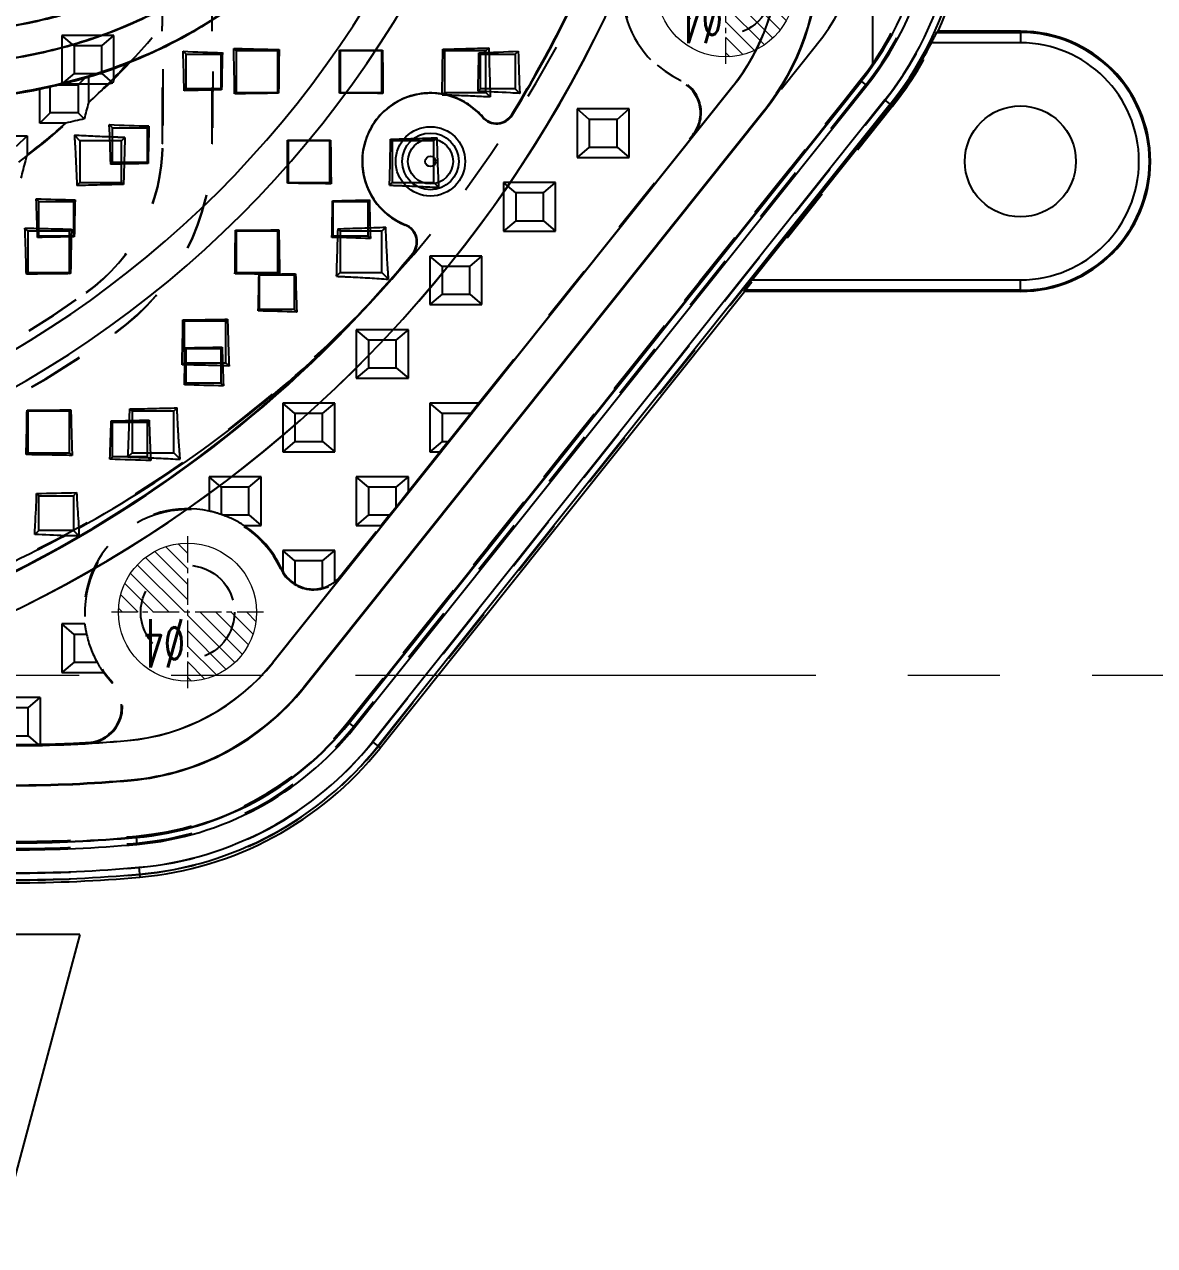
# Model space of a CAD drawing. Header units: millimetres. Extents: x -1495 to -116, y -3881 to 1305.
# Drawn here: x -714.9 to -682.17, y -398.33 to -362.94 of the extents above; entities that cross this region are included whole.
import ezdxf

# ---------------------------------------------------------------- set-up
doc = ezdxf.new("R2010")
doc.units = ezdxf.units.MM
doc.header["$LTSCALE"] = 16.335
doc.linetypes.add('CENTER', pattern=[0.6, 0.375, -0.075, 0.075, -0.075])
doc.linetypes.add('HIDDEN', pattern=[0.2, 0.1, -0.1])
doc.layers.get('0').update_dxf_attribs({"linetype": 'CONTINUOUS'})
doc.layers.add('DEFAULT_2', color=8, linetype='HIDDEN')
doc.layers.add('epin', color=13, linetype='CONTINUOUS', lineweight=9)
doc.layers.add('moldbase', color=7, linetype='CONTINUOUS', lineweight=20)
doc.styles.add('TXT05', font='txt.shx', dxfattribs={"width": 0.5, "bigfont": 'gbcbig.shx'})

# ---------------------------------------------------------------- blocks, each defined once
blk = doc.blocks.new('epin_ejp_4')
at = {"layer": 'epin'}
h = blk.add_hatch(dxfattribs=at)
h.set_pattern_fill('_ANSI31', color=123, scale=0.1, angle=90, style=0)
h.set_pattern_definition([(135, (760.4252, 313.6428), (-0.2245064, -0.2245064), [])])
h.paths.add_polyline_path([(0, 2, 0.414214), (-2, 0), (0, 0)])
h.paths.add_polyline_path([(2, 0), (0, 0), (0, -2, 0.414214)])
at = {"layer": 'epin', "color": 1, "linetype": 'CENTER', "ltscale": 0.124395}
for p, q in [((0, -2.2), (0, 2.2)), ((-2.2, 0), (2.2, 0))]:
    blk.add_line(p, q, dxfattribs=at)
at = {"layer": 'epin'}
blk.add_circle((0, 0), 2, dxfattribs=at)
at = {"layer": 'epin', "color": 6, "style": 'TXT05', "width": 0.5}
blk.add_text('%%c4', height=1.4, dxfattribs=at).set_placement((0.08, 0.2))
blk = doc.blocks.new('5')
at = {"layer": 'epin', "rotation": 180}
for p in [(-907.172, 2342.053), (-922.75, 2323.963)]:
    blk.add_blockref('epin_ejp_4', p, dxfattribs=at)

msp = doc.modelspace()

# ---------------------------------------------------------------- linework, layer by layer
at = {"color": 7, "linetype": 'Continuous'}
for p, q in [((-690.34, -356.858), (-690.34, -364.111)), ((-690.329, -364.138), (-690.329, -356.858)), ((-688.487, -363.171), (-686.055, -363.171)), ((-686.055, -363.139), (-688.438, -363.139)), ((-686.055, -363.139), (-686.055, -363.473)), ((-710.22, -363.804), (-710.307, -363.717)), ((-709.215, -363.804), (-709.168, -363.757)), ((-701.692, -363.804), (-701.737, -363.759)), ((-700.687, -363.804), (-700.599, -363.716)), ((-686.055, -363.473), (-688.633, -363.473)), ((-710.22, -364.809), (-710.22, -363.804)), ((-710.22, -363.804), (-709.215, -363.804)), ((-709.215, -363.804), (-709.215, -364.809)), ((-701.692, -364.809), (-701.692, -363.804)), ((-701.692, -363.804), (-700.687, -363.804)), ((-700.687, -363.804), (-700.687, -364.809)), ((-713.047, -364.461), (-713.047, -365.211)), ((-714.454, -365.799), (-714.454, -364.816)), ((-714.152, -365.497), (-714.152, -364.746)), ((-713.928, -364.693), (-713.348, -364.693)), ((-713.348, -364.693), (-713.142, -364.488)), ((-713.348, -364.693), (-713.348, -365.497)), ((-710.22, -364.809), (-710.271, -364.861)), ((-709.215, -364.809), (-710.22, -364.809)), ((-709.215, -364.809), (-709.188, -364.835)), ((-694.373, -364.715), (-707.705, -381.426)), ((-707.701, -381.429), (-694.369, -364.717)), ((-690.67, -364.576), (-705.509, -383.178)), ((-705.497, -383.187), (-690.659, -364.586)), ((-705.34, -383.312), (-690.502, -364.711)), ((-701.692, -364.809), (-701.76, -364.877)), ((-700.687, -364.809), (-701.692, -364.809)), ((-700.687, -364.809), (-700.556, -364.94)), ((-694.369, -364.718), (-694.373, -364.715)), ((-690.502, -364.711), (-690.659, -364.586)), ((-689.98, -365.127), (-704.819, -383.728)), ((-689.784, -365.284), (-689.98, -365.127)), ((-714.152, -365.497), (-714.454, -365.799)), ((-713.348, -365.497), (-714.152, -365.497)), ((-713.348, -365.497), (-713.166, -365.68)), ((-693.477, -365.429), (-706.808, -382.141)), ((-706.795, -382.152), (-693.464, -365.44)), ((-689.823, -365.252), (-704.662, -383.853)), ((-693.819, -370.343), (-689.784, -365.284)), ((-713.697, -365.799), (-714.454, -365.799)), ((-712.351, -365.936), (-712.443, -365.844)), ((-711.346, -365.936), (-711.294, -365.883)), ((-701.626, -365.618), (-701.638, -365.629)), ((-700.785, -365.551), (-700.768, -365.561)), ((-716.23, -366.169), (-714.823, -366.169)), ((-715.125, -366.47), (-714.823, -366.169)), ((-714.823, -366.169), (-714.823, -366.726)), ((-712.351, -366.941), (-712.351, -365.936)), ((-712.351, -365.936), (-711.346, -365.936)), ((-711.346, -365.936), (-711.346, -366.941)), ((-712.351, -366.941), (-712.402, -366.992)), ((-711.346, -366.941), (-712.351, -366.941)), ((-711.346, -366.941), (-711.319, -366.969)), ((-714.483, -368.068), (-714.56, -367.992)), ((-714.483, -369.073), (-714.483, -368.068)), ((-714.483, -368.068), (-713.478, -368.068)), ((-713.478, -368.068), (-713.432, -368.022)), ((-713.478, -368.068), (-713.478, -369.073)), ((-705.956, -368.068), (-705.975, -368.049)), ((-705.956, -369.073), (-705.956, -368.068)), ((-705.956, -368.068), (-704.951, -368.068)), ((-704.951, -368.068), (-704.909, -368.027)), ((-704.951, -368.068), (-704.951, -369.073)), ((-714.483, -369.073), (-714.522, -369.112)), ((-713.478, -369.073), (-714.483, -369.073)), ((-713.478, -369.073), (-713.457, -369.095)), ((-705.956, -369.073), (-705.994, -369.111)), ((-704.951, -369.073), (-705.956, -369.073)), ((-704.951, -369.073), (-704.879, -369.144)), ((-703.863, -368.744), (-703.869, -368.759)), ((-703.645, -369.589), (-703.66, -369.576)), ((-708.088, -370.2), (-708.106, -370.182)), ((-708.088, -371.205), (-708.088, -370.2)), ((-708.088, -370.2), (-707.083, -370.2)), ((-707.083, -370.2), (-707.046, -370.163)), ((-707.083, -370.2), (-707.083, -371.205)), ((-693.819, -370.343), (-686.055, -370.343)), ((-686.055, -370.677), (-686.055, -370.343)), ((-704.595, -383.907), (-694.041, -370.677)), ((-694.041, -370.677), (-694.056, -370.644)), ((-686.055, -370.644), (-694.056, -370.644)), ((-686.055, -370.677), (-694.041, -370.677)), ((-708.088, -371.205), (-708.126, -371.243)), ((-707.083, -371.205), (-708.088, -371.205)), ((-707.083, -371.205), (-707.014, -371.273)), ((-710.22, -372.332), (-710.242, -372.309)), ((-710.22, -373.337), (-710.22, -372.332)), ((-710.22, -372.332), (-709.215, -372.332)), ((-709.215, -372.332), (-709.173, -372.29)), ((-709.215, -372.332), (-709.215, -373.337)), ((-710.22, -373.337), (-710.268, -373.385)), ((-709.215, -373.337), (-710.22, -373.337)), ((-709.215, -373.337), (-709.135, -373.416)), ((-712.351, -374.464), (-712.388, -374.428)), ((-712.351, -375.469), (-712.351, -374.464)), ((-712.351, -374.464), (-711.346, -374.464)), ((-711.346, -374.464), (-711.289, -374.407)), ((-711.346, -374.464), (-711.346, -375.469)), ((-712.351, -375.469), (-712.423, -375.54)), ((-711.346, -375.469), (-712.351, -375.469)), ((-711.346, -375.469), (-711.238, -375.577)), ((-713.478, -376.596), (-713.39, -376.507)), ((-714.483, -376.596), (-714.546, -376.533)), ((-714.483, -377.601), (-714.483, -376.596)), ((-714.483, -376.596), (-713.478, -376.596)), ((-713.478, -376.596), (-713.478, -377.601)), ((-713.323, -377.533), (-713.323, -377.76)), ((-714.483, -377.601), (-714.603, -377.72)), ((-713.478, -377.601), (-714.483, -377.601)), ((-713.321, -377.756), (-713.734, -377.756)), ((-713.478, -377.601), (-713.321, -377.756)), ((-707.705, -381.426), (-707.701, -381.429)), ((-705.497, -383.187), (-705.34, -383.312)), ((-711.912, -383.688), (-711.912, -383.693)), ((-704.819, -383.728), (-704.595, -383.907)), ((-711.663, -386.485), (-711.644, -386.7)), ((-711.584, -387.364), (-711.559, -387.65)), ((-713.3, -389.312), (-757.3, -389.312))]:
    msp.add_line(p, q, dxfattribs=at)
msp.add_line((-713.3, -389.312), (-715.715, -398.326))
for centre, radius in [((-686.055, -366.908), 1.608), ((-703.14, -366.908), 1.005), ((-703.14, -366.908), 0.821), ((-703.14, -366.908), 0.653), ((-703.14, -366.908), 0.151)]:
    msp.add_circle(centre, radius, dxfattribs=at)
for centre, radius, start, end in [((-730.275, -346.808), 29.678, 270, 357.2565), ((-730.275, -346.808), 30.618, 270, 357.2977), ((-697.613, -359.038), 10.05, 335.918, 0), ((-731.28, -346.808), 36.82, 270, 339.9604), ((-731.28, -346.808), 36.825, 270, 339.9604), ((-731.272, -346.808), 35.788, 328.4178, 337.3906), ((-731.28, -346.808), 35.815, 328.4243, 337.3953), ((-699.12, -360.928), 6.072, 321.4198, 359.9912), ((-699.12, -360.928), 6.077, 321.4286, 0), ((-699.12, -360.928), 7.218, 321.4198, 0), ((-699.12, -360.928), 7.236, 321.4198, 0), ((-697.613, -359.038), 8.891, 321.4198, 349.674), ((-697.613, -359.038), 9.096, 321.4198, 349.674), ((-697.613, -359.038), 9.763, 321.4198, 350.3261), ((-697.613, -359.038), 9.964, 321.4198, 350.3261), ((-686.055, -366.908), 3.769, 270, 90), ((-686.055, -366.908), 3.736, 270, 90), ((-707.009, -286.494), 77.294, 267.55511, 268.39992), ((-824.301, -367.838), 114.069, 1.49574, 2.07042), ((-504.225, -368.245), 204.991, 178.74549, 179.04684), ((-883.972, -360.603), 182.262, 358.65619, 359.008), ((-703.87, -291.686), 72.104, 271.6952, 272.60076), ((-613.029, -361.246), 87.605, 181.61539, 182.41682), ((-697.613, -359.038), 10.015, 321.4198, 333.7176), ((-686.055, -366.908), 3.435, 270, 90), ((-717.387, -350.043), 15.057, 286.7546, 291.3813), ((-730.275, -346.808), 25.209, 313.1117, 316.8023), ((-717.262, -349.582), 15.464, 285.4514, 285.819), ((-697.613, -359.038), 8.881, 321.4198, 324.9782), ((-718.087, -348.536), 16.68, 282.5819, 283.6453), ((-717.742, -348.789), 16.355, 282.6777, 283.4838), ((-717.648, -348.897), 16.229, 283.251, 286.1193), ((-706.503, -502.435), 137.626, 91.11813, 91.56895), ((-703.14, -366.908), 1.973, 40.4149, 248.5098), ((-696.739, -369.607), 16.89, 164.9118, 166.5532), ((-730.275, -346.808), 25.209, 307.8029, 311.1183), ((-708.245, -388.85), 23.687, 101.9899, 103.3072), ((-708.801, -274.992), 90.925, 267.70429, 268.42905), ((-798.952, -369.487), 86.586, 1.65103, 2.4109), ((-564.094, -369.804), 147.251, 178.47435, 178.89694), ((-701.227, -365.279), 0.539, 220.4149, 328.4243), ((-701.23, -365.278), 0.522, 220.7311, 328.4559), ((-703.131, -366.909), 1.991, 179.9611, 248.2369), ((-708.097, -544.219), 177.279, 91.04139, 91.39177), ((-710.161, -223.459), 144.6, 268.25699, 268.70388), ((-798.678, -371.357), 84.186, 1.52854, 2.29123), ((-589.454, -371.405), 124.024, 178.43691, 178.9327), ((-868.124, -365.703), 162.166, 358.79577, 359.17114), ((-708.132, -238.567), 129.5, 270.95444, 271.42598), ((-590.22, -365.516), 114.717, 181.25389, 181.81229), ((-704.063, -369.243), 0.522, 320.4504, 68.1876), ((-704.061, -369.246), 0.539, 320.5003, 68.5098), ((-709.707, -634.475), 265.406, 90.80945, 91.03949), ((-708.042, -456.563), 87.476, 87.9283, 88.65849), ((-731.28, -346.808), 35.815, 296.1601, 320.5003), ((-731.285, -346.795), 35.806, 314.9197, 320.4901), ((-845.484, -368.06), 137.395, 358.67263, 359.11527), ((-710.392, -214.924), 155.275, 270.84384, 271.23504), ((-605.097, -367.851), 101.975, 181.2992, 181.92339), ((-710.354, -474.484), 103.265, 88.14673, 88.76379), ((-731.28, -346.808), 35.794, 296.1601, 314.9283), ((-730.275, -346.808), 35.091, 298.8867, 313.7665), ((-820.693, -370.243), 110.47, 358.37021, 358.92846), ((-712.871, -194.412), 177.916, 270.84654, 271.19107), ((-627.346, -370.14), 81.855, 181.50526, 182.2939), ((-712.666, -481.682), 108.324, 88.13236, 88.73155), ((-793.323, -372.403), 80.961, 357.77957, 358.56735), ((-715.539, -181.854), 192.599, 270.93767, 271.26443), ((-714.774, -469.22), 93.709, 87.8375, 88.5626), ((-718.051, -195.235), 181.332, 271.10759, 271.47307), ((-730.275, -346.808), 35.091, 293.9303, 298.1242), ((-716.585, -437.168), 59.48, 87.25221, 88.09049), ((-712.451, -377.64), 6.072, 275.0947, 321.4198), ((-712.451, -377.64), 6.077, 275.0947, 321.4198), ((-712.451, -377.64), 7.218, 275.0947, 321.4198), ((-712.451, -377.64), 7.236, 275.0947, 321.4198), ((-712.451, -377.64), 8.881, 275.0947, 321.4198), ((-712.451, -377.64), 8.895, 275.0947, 321.4198), ((-712.451, -377.64), 9.096, 275.0947, 321.4198), ((-715.2, -346.808), 37.026, 270, 275.0947), ((-715.2, -346.808), 37.031, 270, 275.0947), ((-712.451, -377.64), 9.763, 275.0947, 321.4198), ((-712.451, -377.64), 9.964, 275.0947, 321.4198), ((-712.451, -377.64), 10.05, 275.0947, 321.4198), ((-715.2, -346.808), 38.172, 270, 275.0947), ((-715.2, -346.808), 38.19, 270, 275.0947), ((-715.2, -346.808), 39.835, 270, 275.0947), ((-715.2, -346.808), 39.849, 270, 275.0947), ((-715.2, -346.808), 40.05, 270, 275.0947), ((-715.2, -346.808), 40.717, 270, 275.0947), ((-715.2, -346.808), 40.918, 270, 275.0947), ((-715.2, -346.808), 41.004, 270, 275.0947)]:
    msp.add_arc(centre, radius, start, end, dxfattribs=at)
msp.add_ellipse((-693.816, -370.343), major_axis=(-0.241, -0.301), ratio=0.006822, start_param=-1.565354, end_param=-0.003284, dxfattribs=at)
for points, knots in [([(-703.358, -350.178), (-703.357, -351.171), (-703.473, -353.16), (-704.025, -355.597), (-704.76, -357.446), (-705.464, -358.764), (-706.318, -359.99), (-707.311, -361.107), (-708.429, -362.098), (-710.061, -363.238), (-712.324, -364.307), (-715.232, -365.021), (-717.222, -365.163), (-718.215, -365.163)], [0, 0, 0, 0, 0.124965, 0.249894, 0.312437, 0.37498, 0.437528, 0.500073, 0.562615, 0.625156, 0.750066, 0.875018, 1, 1, 1, 1]), ([(-704.728, -354.013), (-704.882, -354.763), (-705.302, -356.246), (-706.321, -358.323), (-707.733, -360.157), (-709.474, -361.68), (-711.474, -362.841), (-713.646, -363.628), (-715.913, -364.065), (-717.448, -364.152), (-718.215, -364.152)], [0, 0, 0, 0, 0.125016, 0.249985, 0.37494, 0.499901, 0.62488, 0.749888, 0.874929, 1, 1, 1, 1]), ([(-718.215, -364.158), (-717.448, -364.158), (-715.912, -364.071), (-713.644, -363.633), (-711.471, -362.845), (-709.471, -361.684), (-707.729, -360.16), (-706.317, -358.325), (-705.297, -356.248), (-704.877, -354.765), (-704.723, -354.014)], [0, 0, 0, 0, 0.125071, 0.250112, 0.37512, 0.500099, 0.62506, 0.750015, 0.874984, 1, 1, 1, 1]), ([(-718.215, -363.231), (-716.994, -363.231), (-715.15, -363.061), (-712.797, -362.376), (-711.122, -361.611), (-709.591, -360.588), (-708.251, -359.324), (-707.14, -357.855), (-706.58, -356.761), (-706.346, -356.196)], [0, 0, 0, 0, 0.249814, 0.374878, 0.499919, 0.624945, 0.749965, 0.874979, 1, 1, 1, 1]), ([(-706.365, -356.229), (-706.601, -356.791), (-707.163, -357.88), (-708.275, -359.342), (-709.613, -360.599), (-711.142, -361.616), (-712.813, -362.376), (-715.159, -363.056), (-716.998, -363.226), (-718.215, -363.226)], [0, 0, 0, 0, 0.12502, 0.250034, 0.375054, 0.50008, 0.625121, 0.750185, 1, 1, 1, 1]), ([(-708.147, -361.847), (-708.727, -362.334), (-709.929, -363.173), (-711.247, -363.806), (-711.898, -364.064)], [0, 0, 0, 0, 0.519798, 1, 1, 1, 1]), ([(-688.487, -363.171), (-688.488, -363.172), (-688.489, -363.175), (-688.492, -363.179), (-688.496, -363.187), (-688.503, -363.204), (-688.516, -363.23), (-688.534, -363.269), (-688.556, -363.314), (-688.589, -363.383), (-688.615, -363.436), (-688.633, -363.473)], [0, 0, 0, 0, 0.006606, 0.023538, 0.05043, 0.086891, 0.186052, 0.314797, 0.466728, 0.635721, 1, 1, 1, 1]), ([(-718.215, -365.184), (-717.9, -365.184), (-716.639, -365.155), (-715.38, -365.006), (-714.454, -364.816)], [0, 0, 0, 0, 0.250167, 1, 1, 1, 1]), ([(-701.626, -365.618), (-701.732, -365.495), (-701.986, -365.264), (-702.465, -365.014), (-703.038, -364.897), (-703.659, -364.96), (-704.252, -365.225), (-704.737, -365.674), (-705.05, -366.257), (-705.122, -366.693), (-705.122, -366.908)], [0, 0, 0, 0, 0.101389, 0.211986, 0.332411, 0.461073, 0.594694, 0.730296, 0.865997, 1, 1, 1, 1]), ([(-700.556, -364.94), (-700.646, -364.934), (-701.047, -364.908), (-701.449, -364.89), (-701.76, -364.877)], [0, 0, 0, 0, 0.225373, 1, 1, 1, 1]), ([(-714.823, -366.726), (-714.84, -366.78), (-714.904, -367.001), (-714.963, -367.224), (-715.005, -367.394)], [0, 0, 0, 0, 0.2426, 1, 1, 1, 1]), ([(-711.289, -374.407), (-711.286, -374.511), (-711.272, -374.901), (-711.254, -375.291), (-711.238, -375.577)], [0, 0, 0, 0, 0.266658, 1, 1, 1, 1]), ([(-713.39, -376.507), (-713.385, -376.602), (-713.367, -376.944), (-713.345, -377.286), (-713.323, -377.533)], [0, 0, 0, 0, 0.278235, 1, 1, 1, 1]), ([(-714.603, -377.72), (-714.598, -377.629), (-714.575, -377.234), (-714.557, -376.838), (-714.546, -376.533)], [0, 0, 0, 0, 0.230219, 1, 1, 1, 1])]:
    msp.add_open_spline(points, degree=3, knots=knots, dxfattribs=at)
at = {"layer": 'DEFAULT_2', "color": 8, "linetype": 'HIDDEN'}
for p, q in [((-709.461, -366.399), (-709.461, -360.129)), ((-710.889, -360.965), (-710.889, -366.399)), ((-710.913, -362.532), (-710.913, -362.986)), ((-713.816, -363.257), (-713.816, -364.664)), ((-713.464, -363.559), (-713.816, -363.257)), ((-712.308, -363.257), (-713.816, -363.257)), ((-712.66, -363.559), (-712.308, -363.257)), ((-712.308, -364.523), (-712.308, -363.257)), ((-713.464, -363.559), (-713.464, -364.363)), ((-712.66, -363.559), (-713.464, -363.559)), ((-712.66, -364.363), (-712.66, -363.559)), ((-708.768, -363.703), (-708.838, -363.633)), ((-708.768, -363.703), (-708.768, -364.909)), ((-707.562, -363.703), (-708.768, -363.703)), ((-707.562, -363.703), (-707.524, -363.666)), ((-707.562, -364.909), (-707.562, -363.703)), ((-691.964, -363.545), (-706.802, -382.146)), ((-705.753, -363.703), (-705.772, -363.685)), ((-705.753, -363.703), (-705.753, -364.909)), ((-704.547, -363.703), (-705.753, -363.703)), ((-704.547, -363.703), (-704.527, -363.683)), ((-704.547, -364.909), (-704.547, -363.703)), ((-702.738, -363.703), (-702.782, -363.659)), ((-702.738, -363.703), (-702.738, -364.909)), ((-701.532, -363.703), (-702.738, -363.703)), ((-701.532, -363.703), (-701.449, -363.62)), ((-701.532, -364.909), (-701.532, -363.703)), ((-691.966, -363.542), (-691.964, -363.545)), ((-690.34, -364.111), (-690.34, -364.135)), ((-713.464, -364.363), (-713.816, -364.664)), ((-713.464, -364.363), (-712.66, -364.363)), ((-712.66, -364.363), (-712.34, -364.637)), ((-690.329, -364.138), (-690.34, -364.135)), ((-713.816, -364.664), (-712.449, -364.664)), ((-705.53, -383.161), (-690.691, -364.559)), ((-690.687, -364.563), (-705.526, -383.164)), ((-690.53, -364.688), (-705.368, -383.29)), ((-695.9, -364.585), (-695.889, -364.563)), ((-690.691, -364.559), (-690.659, -364.586)), ((-708.768, -364.909), (-708.811, -364.952)), ((-708.768, -364.909), (-707.562, -364.909)), ((-707.562, -364.909), (-707.538, -364.934)), ((-705.753, -364.909), (-705.772, -364.928)), ((-705.753, -364.909), (-704.547, -364.909)), ((-704.813, -383.733), (-689.974, -365.132)), ((-704.547, -364.909), (-704.519, -364.938)), ((-702.738, -364.909), (-702.804, -364.975)), ((-702.738, -364.909), (-701.532, -364.909)), ((-701.532, -364.909), (-701.408, -365.034)), ((-704.655, -383.859), (-689.817, -365.257)), ((-698.892, -365.389), (-698.892, -366.796)), ((-698.54, -365.691), (-698.892, -365.389)), ((-697.385, -365.389), (-698.892, -365.389)), ((-697.736, -365.691), (-697.385, -365.389)), ((-697.385, -366.796), (-697.385, -365.389)), ((-689.756, -365.305), (-694.041, -370.677)), ((-693.464, -365.44), (-693.477, -365.429)), ((-689.784, -365.284), (-689.756, -365.305)), ((-698.54, -365.691), (-698.54, -366.495)), ((-697.736, -365.691), (-698.54, -365.691)), ((-697.736, -366.495), (-697.736, -365.691)), ((-713.291, -366.314), (-713.453, -366.152)), ((-712.085, -366.314), (-711.989, -366.219)), ((-703.04, -366.314), (-702.949, -366.224)), ((-701.748, -373.917), (-695.545, -366.141)), ((-695.545, -366.141), (-695.526, -366.156)), ((-713.291, -366.314), (-713.291, -367.52)), ((-712.085, -366.314), (-713.291, -366.314)), ((-712.085, -367.52), (-712.085, -366.314)), ((-710.889, -366.399), (-710.902, -366.399)), ((-709.451, -366.399), (-709.461, -366.399)), ((-707.261, -366.314), (-707.279, -366.296)), ((-707.261, -366.314), (-707.261, -367.52)), ((-706.055, -366.314), (-707.261, -366.314)), ((-706.055, -366.314), (-706.031, -366.291)), ((-706.055, -367.52), (-706.055, -366.314)), ((-704.246, -366.314), (-704.296, -366.264)), ((-704.246, -366.314), (-704.246, -367.52)), ((-703.04, -366.314), (-704.246, -366.314)), ((-703.04, -367.52), (-703.04, -366.314)), ((-698.54, -366.495), (-698.892, -366.796)), ((-698.54, -366.495), (-697.736, -366.495)), ((-697.736, -366.495), (-697.385, -366.796)), ((-698.892, -366.796), (-697.385, -366.796)), ((-713.291, -367.52), (-713.38, -367.61)), ((-713.291, -367.52), (-712.085, -367.52)), ((-712.085, -367.52), (-712.029, -367.577)), ((-707.261, -367.52), (-707.282, -367.542)), ((-707.261, -367.52), (-706.055, -367.52)), ((-706.055, -367.52), (-706.018, -367.557)), ((-704.246, -367.52), (-704.324, -367.599)), ((-704.246, -367.52), (-703.04, -367.52)), ((-703.04, -367.52), (-702.896, -367.664)), ((-701.024, -367.521), (-701.024, -368.928)), ((-700.672, -367.823), (-701.024, -367.521)), ((-699.517, -367.521), (-701.024, -367.521)), ((-699.868, -367.823), (-699.517, -367.521)), ((-699.517, -368.928), (-699.517, -367.521)), ((-700.672, -367.823), (-700.672, -368.627)), ((-699.868, -367.823), (-700.672, -367.823)), ((-699.868, -368.627), (-699.868, -367.823)), ((-700.672, -368.627), (-701.024, -368.928)), ((-700.672, -368.627), (-699.868, -368.627)), ((-699.868, -368.627), (-699.517, -368.928)), ((-714.798, -368.926), (-714.884, -368.84)), ((-714.798, -368.926), (-714.798, -370.132)), ((-713.592, -368.926), (-714.798, -368.926)), ((-713.592, -368.926), (-713.538, -368.871)), ((-713.592, -370.132), (-713.592, -368.926)), ((-708.768, -368.926), (-708.789, -368.905)), ((-708.768, -368.926), (-708.768, -370.132)), ((-707.562, -368.926), (-708.768, -368.926)), ((-707.562, -368.926), (-707.53, -368.893)), ((-707.562, -370.132), (-707.562, -368.926)), ((-705.753, -368.926), (-705.819, -368.86)), ((-705.753, -368.926), (-705.753, -370.132)), ((-704.547, -368.926), (-705.753, -368.926)), ((-704.547, -368.926), (-704.435, -368.813)), ((-704.547, -370.132), (-704.547, -368.926)), ((-701.024, -368.928), (-699.517, -368.928)), ((-703.156, -369.653), (-703.156, -371.06)), ((-702.804, -369.955), (-703.156, -369.653)), ((-701.648, -369.653), (-703.156, -369.653)), ((-702, -369.955), (-701.648, -369.653)), ((-701.648, -371.06), (-701.648, -369.653)), ((-714.798, -370.132), (-714.844, -370.177)), ((-714.798, -370.132), (-713.592, -370.132)), ((-713.592, -370.132), (-713.562, -370.162)), ((-708.768, -370.132), (-708.801, -370.164)), ((-708.768, -370.132), (-707.562, -370.132)), ((-707.562, -370.132), (-707.507, -370.187)), ((-705.753, -370.132), (-705.86, -370.238)), ((-705.753, -370.132), (-704.547, -370.132)), ((-704.547, -370.132), (-704.353, -370.325)), ((-702.804, -369.955), (-702.804, -370.759)), ((-702, -369.955), (-702.804, -369.955)), ((-702, -370.759), (-702, -369.955)), ((-713.11, -370.709), (-713.104, -370.717)), ((-702.804, -370.759), (-703.156, -371.06)), ((-702.804, -370.759), (-702, -370.759)), ((-702, -370.759), (-701.648, -371.06)), ((-694.041, -370.677), (-694.041, -370.677)), ((-703.156, -371.06), (-701.648, -371.06)), ((-710.276, -371.537), (-710.309, -371.503)), ((-710.276, -371.537), (-710.276, -372.743)), ((-709.07, -371.537), (-710.276, -371.537)), ((-709.07, -371.537), (-709.016, -371.483)), ((-709.07, -372.743), (-709.07, -371.537)), ((-712.266, -371.884), (-712.271, -371.877)), ((-705.288, -371.785), (-705.288, -373.192)), ((-704.936, -372.087), (-705.288, -371.785)), ((-703.78, -371.785), (-705.288, -371.785)), ((-704.132, -372.087), (-703.78, -371.785)), ((-703.78, -373.192), (-703.78, -371.785)), ((-704.936, -372.087), (-704.936, -372.891)), ((-704.132, -372.087), (-704.936, -372.087)), ((-704.132, -372.891), (-704.132, -372.087)), ((-710.276, -372.743), (-710.335, -372.802)), ((-710.276, -372.743), (-709.07, -372.743)), ((-709.07, -372.743), (-708.974, -372.839)), ((-704.936, -372.891), (-705.288, -373.192)), ((-704.936, -372.891), (-704.132, -372.891)), ((-704.132, -372.891), (-703.78, -373.192)), ((-705.288, -373.192), (-703.78, -373.192)), ((-707.42, -373.917), (-707.42, -375.324)), ((-707.068, -374.218), (-707.42, -373.917)), ((-705.912, -373.917), (-707.42, -373.917)), ((-706.264, -374.218), (-705.912, -373.917)), ((-705.912, -375.324), (-705.912, -373.917)), ((-703.156, -373.917), (-703.156, -375.324)), ((-702.804, -374.218), (-703.156, -373.917)), ((-701.748, -373.917), (-703.156, -373.917)), ((-701.982, -374.218), (-701.748, -373.917)), ((-714.798, -374.148), (-714.825, -374.121)), ((-714.798, -374.148), (-714.798, -375.354)), ((-713.592, -374.148), (-714.798, -374.148)), ((-713.592, -374.148), (-713.554, -374.109)), ((-713.592, -375.354), (-713.592, -374.148)), ((-711.783, -374.148), (-711.848, -374.083)), ((-711.783, -374.148), (-711.783, -375.354)), ((-710.577, -374.148), (-711.783, -374.148)), ((-710.577, -374.148), (-710.479, -374.05)), ((-710.577, -375.354), (-710.577, -374.148)), ((-707.068, -374.218), (-707.068, -375.022)), ((-706.264, -374.218), (-707.068, -374.218)), ((-706.264, -375.022), (-706.264, -374.218)), ((-702.804, -374.218), (-702.804, -375.022)), ((-701.982, -374.218), (-702.804, -374.218)), ((-702.623, -375.022), (-701.982, -374.218)), ((-707.068, -375.022), (-707.42, -375.324)), ((-707.068, -375.022), (-706.264, -375.022)), ((-706.264, -375.022), (-705.912, -375.324)), ((-702.804, -375.022), (-703.156, -375.324)), ((-702.623, -375.022), (-702.87, -375.324)), ((-702.804, -375.022), (-702.623, -375.022)), ((-714.798, -375.354), (-714.849, -375.405)), ((-714.798, -375.354), (-713.592, -375.354)), ((-713.592, -375.354), (-713.518, -375.428)), ((-711.783, -375.354), (-711.902, -375.472)), ((-711.783, -375.354), (-710.577, -375.354)), ((-710.577, -375.354), (-710.389, -375.542)), ((-707.42, -375.324), (-705.912, -375.324)), ((-703.78, -376.465), (-702.87, -375.324)), ((-703.156, -375.324), (-702.87, -375.324)), ((-709.552, -376.049), (-709.552, -377.039)), ((-709.2, -376.35), (-709.552, -376.049)), ((-708.044, -376.049), (-709.552, -376.049)), ((-708.396, -376.35), (-708.044, -376.049)), ((-708.044, -377.456), (-708.044, -376.049)), ((-705.288, -376.049), (-705.288, -377.456)), ((-704.936, -376.35), (-705.288, -376.049)), ((-703.78, -376.049), (-705.288, -376.049)), ((-704.132, -376.35), (-703.78, -376.049)), ((-703.78, -376.465), (-703.78, -376.049)), ((-709.2, -376.35), (-709.2, -377.142)), ((-708.396, -376.35), (-709.2, -376.35)), ((-708.396, -377.154), (-708.396, -376.35)), ((-704.936, -376.35), (-704.936, -377.154)), ((-704.132, -376.35), (-704.936, -376.35)), ((-704.132, -376.914), (-704.132, -376.35)), ((-704.132, -376.914), (-703.78, -376.465)), ((-709.165, -377.154), (-708.396, -377.154)), ((-708.396, -377.154), (-708.044, -377.456)), ((-704.936, -377.154), (-705.288, -377.456)), ((-704.936, -377.154), (-704.324, -377.154)), ((-704.324, -377.154), (-704.571, -377.456)), ((-704.324, -377.154), (-704.132, -376.914)), ((-708.544, -377.456), (-708.044, -377.456)), ((-705.733, -378.912), (-704.571, -377.456)), ((-705.288, -377.456), (-704.571, -377.456)), ((-707.42, -378.181), (-707.42, -378.778)), ((-707.068, -378.482), (-707.42, -378.181)), ((-705.912, -378.181), (-707.42, -378.181)), ((-706.264, -378.482), (-705.912, -378.181)), ((-705.912, -379.088), (-705.912, -378.181)), ((-707.068, -378.482), (-707.068, -379.15)), ((-706.264, -378.482), (-707.068, -378.482)), ((-706.264, -379.267), (-706.264, -378.482)), ((-707.478, -378.717), (-707.456, -378.707)), ((-705.714, -378.927), (-705.733, -378.912)), ((-713.816, -380.313), (-713.816, -381.72)), ((-713.464, -380.614), (-713.816, -380.313)), ((-713.155, -380.313), (-713.816, -380.313)), ((-713.464, -380.614), (-713.464, -381.418)), ((-713.1, -380.614), (-713.464, -380.614)), ((-713.464, -381.418), (-713.816, -381.72)), ((-713.464, -381.418), (-712.797, -381.418)), ((-713.816, -381.72), (-712.613, -381.72)), ((-712.361, -382.027), (-712.343, -382.01)), ((-706.805, -382.144), (-706.795, -382.152)), ((-714.44, -382.445), (-715.948, -382.445)), ((-714.792, -382.746), (-714.44, -382.445)), ((-714.44, -382.445), (-714.44, -383.8)), ((-714.792, -382.746), (-715.596, -382.746)), ((-714.792, -383.55), (-714.792, -382.746)), ((-705.497, -383.187), (-705.53, -383.161)), ((-715.596, -383.55), (-714.792, -383.55)), ((-714.792, -383.55), (-714.498, -383.802)), ((-714.44, -383.8), (-714.498, -383.802)), ((-713.045, -383.745), (-713.044, -383.769)), ((-711.809, -384.847), (-711.81, -384.829)), ((-711.665, -386.458), (-711.663, -386.485))]:
    msp.add_line(p, q, dxfattribs=at)
for centre in [(-694.598, -361.883), (-710.175, -379.973)]:
    msp.add_circle(centre, 1.357, dxfattribs=at)
for centre, radius, start, end in [((-697.613, -359.038), 7.223, 321.4198, 360), ((-697.613, -359.038), 8.854, 321.4198, 0), ((-697.613, -359.038), 8.859, 321.4198, 0), ((-697.613, -359.038), 9.06, 321.4198, 0), ((-697.613, -359.038), 9.772, 321.4198, 360), ((-697.613, -359.038), 9.973, 321.4198, 350.3261), ((1011.264, -367.968), 1720.715, 179.769132, 179.947739), ((-694.598, -361.883), 2.975, 165.5225, 244.2714), ((-730.275, -346.808), 35.069, 270, 333.4966), ((-694.598, -361.883), 2.999, 192.5092, 244.2714), ((-730.275, -346.808), 25.231, 315.4053, 320.1192), ((-1614.225, -367.642), 903.324, 0.078871, 0.295339), ((-697.613, -359.038), 10.05, 321.4198, 335.918), ((-701.439, -343.088), 23.898, 302.8164, 302.9591), ((-705.659, -260.23), 103.453, 268.23907, 268.96694), ((-872.278, -367.645), 163.489, 0.94384, 1.40613), ((-467.25, -366.808), 240.295, 179.25074, 179.55323), ((-705.293, -238.366), 125.319, 269.78094, 270.35026), ((-962.4, -364.368), 256.629, 359.87499, 0.15262), ((-467.05, -362.742), 237.478, 180.22695, 180.52973), ((-914.891, -360.859), 212.127, 358.88814, 359.24362), ((-704.509, -282.108), 81.569, 271.21275, 272.1499), ((-591.85, -361.136), 109.627, 181.29837, 182.03766), ((-730.275, -346.808), 25.231, 270, 314.9513), ((-707.992, -382.099), 17.995, 103.9818, 104.3393), ((-694.345, -369.619), 18.672, 164.1593, 164.5237), ((-696.343, -365.504), 1.021, 321.4198, 64.2714), ((-696.343, -365.504), 1.045, 321.4198, 64.2714), ((-706.199, -502.906), 137.979, 90.55573, 91.08464), ((-706.138, -489.234), 124.306, 89.25344, 89.83109), ((-594.748, -370.33), 117.313, 177.99184, 178.65529), ((-706.219, -279.545), 86.741, 271.27041, 272.16016), ((-716.198, -366.406), 5.297, 305.6693, 0.076), ((-716.205, -366.399), 5.316, 305.6853, 0), ((-716.205, -366.399), 6.744, 305.6853, 360), ((-716.211, -366.395), 6.76, 305.7047, 359.9691), ((-904.855, -366.315), 197.576, 359.64403, 0.0053), ((-707.261, -222.872), 143.424, 269.9929, 270.49116), ((-531.707, -365.098), 174.329, 180.3923, 180.80834), ((-862.76, -363.585), 158.487, 358.54869, 359.03115), ((-708.666, -531.289), 163.747, 91.17673, 91.64975), ((-708.233, -503.49), 135.951, 89.06657, 89.59944), ((-710.184, -195.527), 173.377, 268.44672, 268.89176), ((-796.446, -371.966), 81.622, 1.25564, 2.19483), ((-591.965, -371.827), 121.609, 178.60725, 179.21539), ((-863.64, -368.055), 154.853, 359.21947, 359.6854), ((-709.641, -207.78), 161.127, 270.30304, 270.75066), ((-582.224, -367.29), 125.317, 180.73295, 181.32447), ((-816.547, -366.24), 110.76, 357.93127, 358.64454), ((-707.975, -284.851), 84.037, 271.47019, 272.41432), ((-710.815, -649.934), 279.786, 90.5626, 90.82506), ((-710.572, -507.621), 137.468, 88.72228, 89.26171), ((-730.275, -346.808), 29.426, 270, 305.6853), ((-730.275, -346.808), 29.436, 270, 305.6853), ((-825.974, -369.804), 115.678, 358.51479, 359.1582), ((-712.258, -205.498), 166.017, 270.67277, 271.11892), ((-629.507, -369.665), 79.53, 181.30996, 182.28689), ((-730.275, -346.808), 30.864, 270, 305.6853), ((-730.275, -346.808), 30.874, 270, 305.6853), ((-712.793, -490.238), 117.462, 88.13677, 88.80114), ((-814.515, -372.881), 99.698, 358.54966, 359.28762), ((-716.745, -98.493), 275.634, 270.39911, 270.66341), ((-634.628, -372.616), 78.94, 181.08387, 182.04173), ((-784.611, -371.961), 72.794, 357.2352, 358.32993), ((-714.652, -229.232), 144.878, 271.10881, 271.65035), ((-717.682, -573.292), 197.907, 88.79417, 89.17975), ((-710.175, -379.973), 2.999, 78.0019, 186.5083), ((-710.175, -379.973), 2.975, 24.9702, 223.2204), ((-710.175, -379.973), 2.994, 70.2879, 70.9898), ((-710.175, -379.973), 2.999, 24.9702, 57.0576), ((-706.531, -378.276), 1.045, 204.9702, 321.4198), ((-706.531, -378.276), 1.021, 204.9702, 209.4627), ((-706.531, -378.276), 1.021, 307.2998, 321.4198), ((-706.531, -378.276), 1.026, 238.4378, 285.0755), ((-710.175, -379.973), 2.994, 192.3717, 208.8686), ((-710.175, -379.973), 2.999, 215.6255, 223.2204), ((-713.105, -382.726), 1.021, 273.339, 43.2204), ((-713.105, -382.726), 1.045, 273.339, 43.2204), ((-712.451, -377.64), 8.854, 275.0947, 321.4198), ((-712.451, -377.64), 8.859, 275.0947, 321.4198), ((-712.451, -377.64), 9.06, 275.0947, 321.4198), ((-715.2, -346.808), 37, 271.1772, 273.339), ((-712.451, -377.64), 9.772, 275.0947, 321.4198), ((-712.451, -377.64), 9.973, 275.0947, 321.4198), ((-715.2, -346.808), 39.808, 270, 275.0947), ((-715.2, -346.808), 39.813, 270, 275.0947), ((-715.2, -346.808), 40.014, 270, 275.0947), ((-715.2, -346.808), 40.726, 270, 275.0947), ((-715.2, -346.808), 40.927, 270, 275.0947)]:
    msp.add_arc(centre, radius, start, end, dxfattribs=at)
for centre, major_axis, ratio, start_param, end_param in [((-710.22, -379.973), (-3.009, 0), 0.999888, -1.916697, -1.794814), ((-710.175, -380.026), (0, -3.044), 0.999848, -3.707123, -3.479794), ((-706.515, -378.276), (-1.034, 0), 0.999888, 0.50691, 1.007235), ((-706.546, -378.276), (-1.03, 0), 0.999888, 1.84833, 2.233648), ((-710.175, -379.92), (0, -3.006), 0.999848, -1.43988, -1.337852), ((-710.175, -380.025), (0, -2.97), 0.999848, -1.082294, -0.963274), ((-715.2, -346.151), (0, -37.658), 0.999848, 0, 0.018648)]:
    msp.add_ellipse(centre, major_axis=major_axis, ratio=ratio, start_param=start_param, end_param=end_param, dxfattribs=at)
for points, knots in [([(-702.804, -364.975), (-702.681, -364.979), (-702.215, -364.995), (-701.75, -365.015), (-701.408, -365.034)], [0, 0, 0, 0, 0.264591, 1, 1, 1, 1]), ([(-713.453, -366.152), (-713.446, -366.264), (-713.416, -366.749), (-713.394, -367.236), (-713.38, -367.61)], [0, 0, 0, 0, 0.230246, 1, 1, 1, 1]), ([(-711.989, -366.219), (-712.118, -366.214), (-712.606, -366.196), (-713.094, -366.173), (-713.453, -366.152)], [0, 0, 0, 0, 0.263803, 1, 1, 1, 1]), ([(-702.896, -367.664), (-702.902, -367.549), (-702.923, -367.07), (-702.939, -366.59), (-702.949, -366.224)], [0, 0, 0, 0, 0.238724, 1, 1, 1, 1]), ([(-704.324, -367.599), (-704.197, -367.603), (-703.721, -367.62), (-703.245, -367.643), (-702.896, -367.664)], [0, 0, 0, 0, 0.266359, 1, 1, 1, 1]), ([(-704.353, -370.325), (-704.362, -370.212), (-704.396, -369.708), (-704.419, -369.204), (-704.435, -368.813)], [0, 0, 0, 0, 0.225093, 1, 1, 1, 1]), ([(-705.86, -370.238), (-705.721, -370.244), (-705.219, -370.267), (-704.717, -370.296), (-704.353, -370.325)], [0, 0, 0, 0, 0.275404, 1, 1, 1, 1]), ([(-710.389, -375.542), (-710.409, -375.313), (-710.443, -374.816), (-710.468, -374.318), (-710.479, -374.05)], [0, 0, 0, 0, 0.461265, 1, 1, 1, 1]), ([(-711.902, -375.472), (-711.768, -375.477), (-711.263, -375.496), (-710.759, -375.519), (-710.389, -375.542)], [0, 0, 0, 0, 0.265919, 1, 1, 1, 1])]:
    msp.add_open_spline(points, degree=3, knots=knots, dxfattribs=at)
at = {"layer": 'moldbase', "color": 1, "linetype": 'CENTER', "ltscale": 2.176921}
msp.add_line((-585.3, -381.808), (-885.3, -381.808), dxfattribs=at)

# ---------------------------------------------------------------- block references
msp.add_blockref('5', (212.574, -2703.936))

doc.saveas('drawing.dxf')
